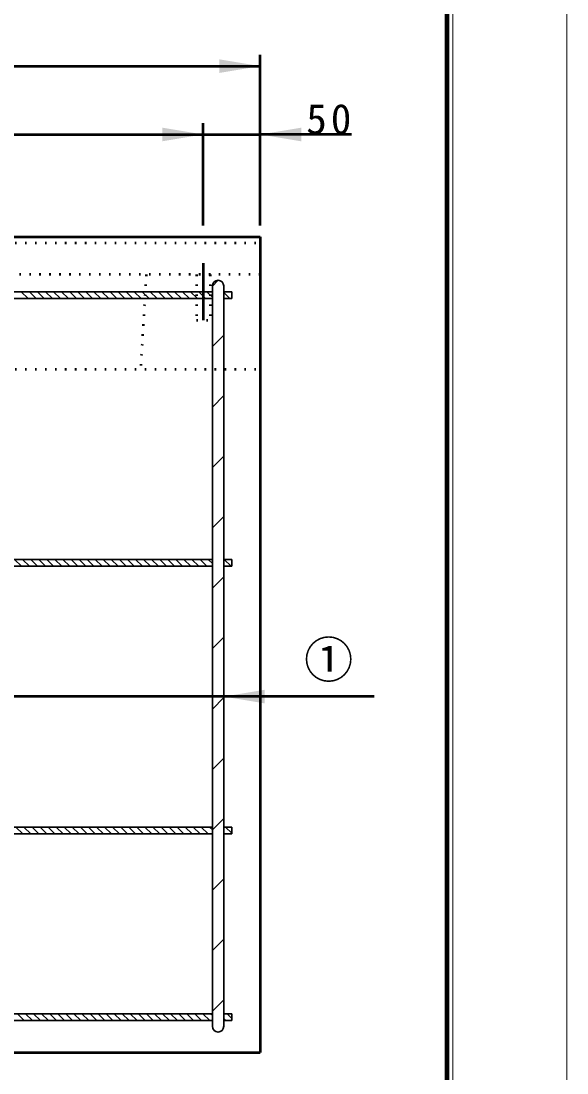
# Model space of a CAD drawing. Units: millimetres, scale not verified. Extents: x -2102 to 2102, y -1485 to 1485.
# Drawn here: x 1624 to 2102, y -614 to 309 of the extents above; entities that cross this region are included whole.
import ezdxf
from ezdxf.enums import TextEntityAlignment as Align

# ---------------------------------------------------------------- set-up
doc = ezdxf.new("R2010")
doc.units = ezdxf.units.MM
doc.header["$LTSCALE"] = 5
doc.linetypes.add('DOTTED', pattern=[1.75, 0.25, -1.5])
doc.linetypes.add('LONG_DASHED_DOTTED', pattern=[15.25, 12, -1.5, 0.25, -1.5])
doc.layers.add('0-0_V-nasSTD', color=7, linetype='Continuous', lineweight=35)
doc.layers.add('0-1_0', color=7, linetype='Continuous', lineweight=50)
doc.styles.add('ＭＳ ゴシック', font='')
doc.styles.get('ＭＳ ゴシック').set_extended_font_data('MS Gothic')

msp = doc.modelspace()

# ---------------------------------------------------------------- linework, layer by layer
at = {"layer": '0-0_V-nasSTD', "lineweight": 50}
for p, q in [((-166.5, 119.81), (1833.5, 119.81)), ((1833.5, 119.81), (1833.5, -596.19)), ((1933.5, -283.69), (833.5, -283.69)), ((-166.5, -596.19), (1833.5, -596.19))]:
    msp.add_line(p, q, dxfattribs=at)
at = {"layer": '0-0_V-nasSTD', "linetype": 'DOTTED', "lineweight": 50}
for p, q in [((-166.5, 114.81), (1833.5, 114.81)), ((1833.5, 86.81), (-166.5, 86.81)), ((1733.5, 86.81), (1728.5, 3.81)), ((1777.5, 86.81), (1777.5, 46.81)), ((1789.5, 86.81), (1789.5, 46.81)), ((1777.5, 46.81), (1789.5, 46.81)), ((-166.5, 3.81), (1833.5, 3.81))]:
    msp.add_line(p, q, dxfattribs=at)
at = {"layer": '0-0_V-nasSTD', "linetype": 'LONG_DASHED_DOTTED', "lineweight": 50}
msp.add_line((1783.5, 96.81), (1783.5, 46.81), dxfattribs=at)
at = {"layer": '0-0_V-nasSTD'}
for p, q in [((1791.5, 76.605), (1796.701, 81.806)), ((1791.5, 76.81), (1791.5, -573.19)), ((1801.5, 76.81), (1801.5, -573.19)), ((1587.5, 71.81), (1791.5, 71.81)), ((1587.5, 65.81), (1791.5, 65.81)), ((1623.965, 71.81), (1629.965, 65.81)), ((1631.036, 71.81), (1637.036, 65.81)), ((1638.107, 71.81), (1644.107, 65.81)), ((1645.178, 71.81), (1651.178, 65.81)), ((1652.249, 71.81), (1658.249, 65.81)), ((1659.32, 71.81), (1665.32, 65.81)), ((1666.391, 71.81), (1672.391, 65.81)), ((1673.462, 71.81), (1679.462, 65.81)), ((1680.533, 71.81), (1686.533, 65.81)), ((1687.605, 71.81), (1693.605, 65.81)), ((1694.676, 71.81), (1700.676, 65.81)), ((1701.747, 71.81), (1707.747, 65.81)), ((1708.818, 71.81), (1714.818, 65.81)), ((1715.889, 71.81), (1721.889, 65.81)), ((1722.96, 71.81), (1728.96, 65.81)), ((1730.031, 71.81), (1736.031, 65.81)), ((1737.102, 71.81), (1743.102, 65.81)), ((1744.173, 71.81), (1750.173, 65.81)), ((1751.244, 71.81), (1757.244, 65.81)), ((1758.315, 71.81), (1764.315, 65.81)), ((1765.386, 71.81), (1771.386, 65.81)), ((1772.457, 71.81), (1778.457, 65.81)), ((1779.528, 71.81), (1785.528, 65.81)), ((1786.599, 71.81), (1791.5, 66.909)), ((1801.5, 71.81), (1808.5, 71.81)), ((1801.5, 71.051), (1806.742, 65.81)), ((1801.5, 65.81), (1808.5, 65.81)), ((1807.813, 71.81), (1808.5, 71.122)), ((1808.5, 71.81), (1808.5, 65.81)), ((1791.5, 23.572), (1801.5, 33.572)), ((1791.5, -29.461), (1801.5, -19.461)), ((1791.5, -82.494), (1801.5, -72.494)), ((1791.5, -135.527), (1801.5, -125.527)), ((1587.5, -163.19), (1791.5, -163.19)), ((1618.046, -163.19), (1624.046, -169.19)), ((1625.117, -163.19), (1631.117, -169.19)), ((1632.188, -163.19), (1638.188, -169.19)), ((1639.259, -163.19), (1645.259, -169.19)), ((1646.33, -163.19), (1652.33, -169.19)), ((1653.401, -163.19), (1659.401, -169.19)), ((1660.472, -163.19), (1666.472, -169.19)), ((1667.544, -163.19), (1673.544, -169.19)), ((1674.615, -163.19), (1680.615, -169.19)), ((1681.686, -163.19), (1687.686, -169.19)), ((1688.757, -163.19), (1694.757, -169.19)), ((1695.828, -163.19), (1701.828, -169.19)), ((1702.899, -163.19), (1708.899, -169.19)), ((1709.97, -163.19), (1715.97, -169.19)), ((1717.041, -163.19), (1723.041, -169.19)), ((1724.112, -163.19), (1730.112, -169.19)), ((1731.183, -163.19), (1737.183, -169.19)), ((1738.254, -163.19), (1744.254, -169.19)), ((1745.325, -163.19), (1751.325, -169.19)), ((1752.396, -163.19), (1758.396, -169.19)), ((1759.467, -163.19), (1765.467, -169.19)), ((1766.538, -163.19), (1772.538, -169.19)), ((1773.61, -163.19), (1779.61, -169.19)), ((1780.681, -163.19), (1786.681, -169.19)), ((1787.752, -163.19), (1791.5, -166.939)), ((1801.5, -163.19), (1808.5, -163.19)), ((1801.894, -163.19), (1807.894, -169.19)), ((1808.5, -163.19), (1808.5, -169.19)), ((1808.5, -169.19), (1808.5, -166.19)), ((1587.5, -169.19), (1791.5, -169.19)), ((1801.5, -169.19), (1808.5, -169.19)), ((1791.5, -188.56), (1801.5, -178.56)), ((1791.5, -241.593), (1801.5, -231.593)), ((1791.5, -294.626), (1801.5, -284.626)), ((1791.5, -347.659), (1801.5, -337.659)), ((1791.5, -400.692), (1801.5, -390.692)), ((1587.5, -398.19), (1791.5, -398.19)), ((1587.5, -404.19), (1791.5, -404.19)), ((1619.198, -398.19), (1625.198, -404.19)), ((1626.269, -398.19), (1632.269, -404.19)), ((1633.34, -398.19), (1639.34, -404.19)), ((1640.411, -398.19), (1646.411, -404.19)), ((1647.483, -398.19), (1653.483, -404.19)), ((1654.554, -398.19), (1660.554, -404.19)), ((1661.625, -398.19), (1667.625, -404.19)), ((1668.696, -398.19), (1674.696, -404.19)), ((1675.767, -398.19), (1681.767, -404.19)), ((1682.838, -398.19), (1688.838, -404.19)), ((1689.909, -398.19), (1695.909, -404.19)), ((1696.98, -398.19), (1702.98, -404.19)), ((1704.051, -398.19), (1710.051, -404.19)), ((1711.122, -398.19), (1717.122, -404.19)), ((1718.193, -398.19), (1724.193, -404.19)), ((1725.264, -398.19), (1731.264, -404.19)), ((1732.335, -398.19), (1738.335, -404.19)), ((1739.406, -398.19), (1745.406, -404.19)), ((1746.478, -398.19), (1752.478, -404.19)), ((1753.549, -398.19), (1759.549, -404.19)), ((1760.62, -398.19), (1766.62, -404.19)), ((1767.691, -398.19), (1773.691, -404.19)), ((1774.762, -398.19), (1780.762, -404.19)), ((1781.833, -398.19), (1787.833, -404.19)), ((1788.904, -398.19), (1791.5, -400.787)), ((1801.5, -398.19), (1808.5, -398.19)), ((1801.5, -403.715), (1801.975, -404.19)), ((1801.5, -404.19), (1808.5, -404.19)), ((1803.046, -398.19), (1808.5, -403.644)), ((1808.5, -398.19), (1808.5, -404.19)), ((1791.5, -453.725), (1801.5, -443.725)), ((1791.5, -506.758), (1801.5, -496.758)), ((1791.5, -559.791), (1801.5, -549.791)), ((1587.5, -562.19), (1791.5, -562.19)), ((1620.564, -562.19), (1626.564, -568.19)), ((1627.635, -562.19), (1633.635, -568.19)), ((1634.706, -562.19), (1640.706, -568.19)), ((1641.777, -562.19), (1647.777, -568.19)), ((1648.848, -562.19), (1654.848, -568.19)), ((1655.919, -562.19), (1661.919, -568.19)), ((1662.99, -562.19), (1668.99, -568.19)), ((1670.061, -562.19), (1676.061, -568.19)), ((1677.132, -562.19), (1683.132, -568.19)), ((1684.203, -562.19), (1690.203, -568.19)), ((1691.274, -562.19), (1697.274, -568.19)), ((1698.345, -562.19), (1704.345, -568.19)), ((1705.417, -562.19), (1711.417, -568.19)), ((1712.488, -562.19), (1718.488, -568.19)), ((1719.559, -562.19), (1725.559, -568.19)), ((1726.63, -562.19), (1732.63, -568.19)), ((1733.701, -562.19), (1739.701, -568.19)), ((1740.772, -562.19), (1746.772, -568.19)), ((1747.843, -562.19), (1753.843, -568.19)), ((1754.914, -562.19), (1760.914, -568.19)), ((1761.985, -562.19), (1767.985, -568.19)), ((1769.056, -562.19), (1775.056, -568.19)), ((1776.127, -562.19), (1782.127, -568.19)), ((1783.198, -562.19), (1789.198, -568.19)), ((1790.269, -562.19), (1791.5, -563.421)), ((1801.5, -562.19), (1808.5, -562.19)), ((1804.411, -562.19), (1808.5, -566.279)), ((1808.5, -562.19), (1808.5, -568.19)), ((1587.5, -568.19), (1791.5, -568.19)), ((1801.5, -566.35), (1803.34, -568.19)), ((1801.5, -568.19), (1808.5, -568.19))]:
    msp.add_line(p, q, dxfattribs=at)
at = {"layer": '0-0_V-nasSTD', "lineweight": 18}
for points in [[(-2102.5, -1485), (-2102.5, 1485), (2102.5, 1485), (2102.5, -1485)], [(-2002.5, -1385), (-2002.5, 1385), (2002.5, 1385), (2002.5, -1385)]]:
    msp.add_lwpolyline(points, close=True, dxfattribs=at)
at = {"layer": '0-0_V-nasSTD', "lineweight": 100}
msp.add_lwpolyline([(1997.5, -1380), (1997.5, 1380), (-1997.5, 1380)], dxfattribs=at)
at = {"layer": '0-0_V-nasSTD'}
for centre, start, end in [((1796.5, 76.81), 0, 180), ((1796.5, -573.19), 180, 0)]:
    msp.add_arc(centre, 5, start, end, dxfattribs=at)
for points in [[(1797.5, 263.81), (1797.5, 275.81), (1833.5, 269.81)], [(1747.5, 203.81), (1747.5, 215.81), (1783.5, 209.81)], [(1833.5, 209.81), (1869.5, 203.81), (1869.5, 215.81)], [(1801.5, -283.69), (1837.5, -289.69), (1837.5, -277.69)]]:
    msp.add_solid(points, dxfattribs=at)
at = {"layer": '0-1_0'}
for p, q in [((1833.5, 129.81), (1833.5, 279.81)), ((-166.5, 269.81), (1833.5, 269.81)), ((1783.5, 129.81), (1783.5, 219.81)), ((883.5, 209.81), (1783.5, 209.81)), ((1783.5, 209.81), (1833.5, 209.81)), ((1913.5, 209.81), (1833.5, 209.81))]:
    msp.add_line(p, q, dxfattribs=at)

# ---------------------------------------------------------------- texts
at = {"layer": '0-0_V-nasSTD', "style": 'ＭＳ ゴシック'}
msp.add_text('①', height=31.67, dxfattribs=at).set_placement((1871.9, -276.69), align=Align.BOTTOM_LEFT)
at = {"layer": '0-0_V-nasSTD', "insert": (1873.9, 209.81), "char_height": 26.39, "attachment_point": 7, "style": 'ＭＳ ゴシック'}
msp.add_mtext('\\T1.2;50', dxfattribs=at)

doc.saveas('drawing.dxf')
